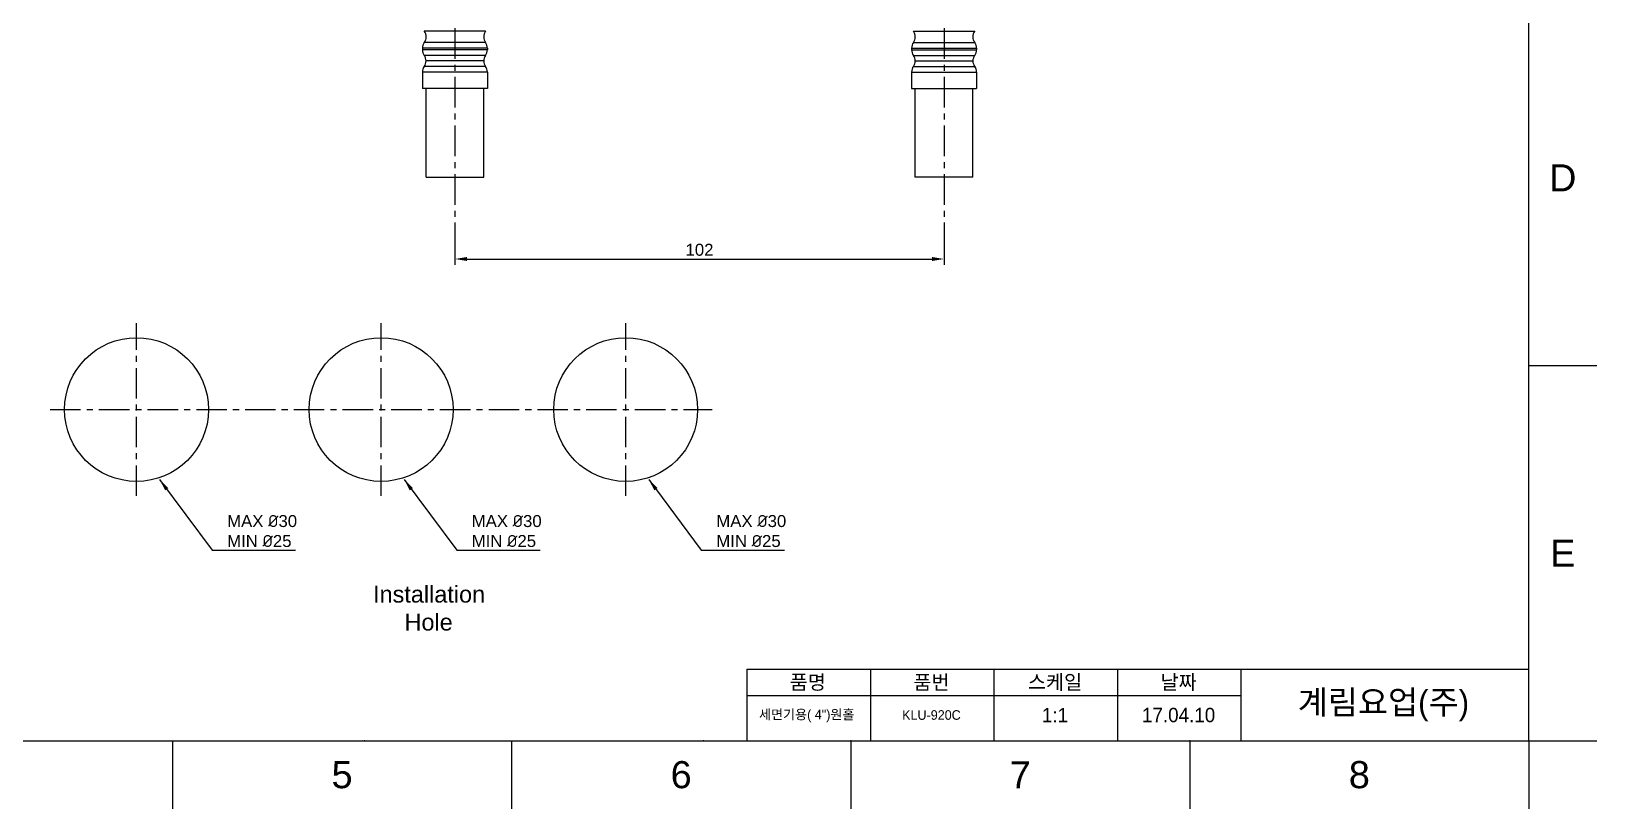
# Model space of a CAD drawing. Header units: millimetres. Extents: x 601 to 1195, y -13 to 407.
# Drawn here: x 868.6 to 1195, y -13.3 to 149 of the extents above; entities that cross this region are included whole.
import ezdxf

# ---------------------------------------------------------------- set-up
doc = ezdxf.new("R2010")
doc.units = ezdxf.units.MM
doc.header["$LTSCALE"] = 0.1
doc.linetypes.add('CENTERX2', pattern=[101.6, 63.5, -12.7, 12.7, -12.7])
for name, color, linetype in [('02___PRT_ALL_AXES', 7, 'Continuous'), ('CENTER', 1, 'CENTERX2'), ('DIM', 3, 'Continuous'), ('FORM', 7, 'Continuous'), ('TEXT', 2, 'Continuous')]:
    doc.layers.add(name, color=color, linetype=linetype)
doc.styles.get("Standard").update_dxf_attribs({"font": 'arial.ttf'})
doc.dimstyles.new('ISO-25', dxfattribs={"dimtxt": 2.5, "dimasz": 2.5, "dimexe": 1.25, "dimexo": 0.625, "dimtad": 1, "dimtxsty": 'Standard', "dimcen": 2.5, "dimadec": 0, "dimazin": 0, "dimtfac": 1, "dimtmove": 0, "dimatfit": 3, "dimfxl": 0, "dimarcsym": 0})

# ---------------------------------------------------------------- blocks, each defined once
blk = doc.blocks.new('*D19')
at = {"layer": 'Defpoints', "color": 0}
for p in [(956.92, 109.68), (1058.92, 109.68), (1058.92, 101.44)]:
    blk.add_point(p, dxfattribs=at)
at = {"layer": 'DIM', "color": 0, "lineweight": -2}
for p, q in [((956.92, 109.05), (956.92, 100.19)), ((1058.92, 109.05), (1058.92, 100.19)), ((959.42, 101.44), (1056.42, 101.44))]:
    blk.add_line(p, q, dxfattribs=at)
at = {"layer": 'DIM', "color": 0}
for points in [[(959.42, 101.86), (959.42, 101.03), (956.92, 101.44)], [(1056.42, 101.86), (1056.42, 101.03), (1058.92, 101.44)]]:
    blk.add_solid(points, dxfattribs=at)
at = {"layer": 'DIM', "color": 0, "insert": (1007.92, 103.35), "char_height": 2.5, "attachment_point": 5}
blk.add_mtext('102', dxfattribs=at)

msp = doc.modelspace()

# ---------------------------------------------------------------- linework, layer by layer
for p, q in [((1180.867, 0.869), (1180.867, 392.586)), ((1180.867, 79.213), (1195.008, 79.213)), ((615.21, 0.869), (1180.867, 0.869)), ((898.039, 0.869), (898.039, -13.272)), ((968.746, 0.869), (968.746, -13.272)), ((1039.453, 0.869), (1039.453, -13.272)), ((1110.16, 0.869), (1110.16, -13.272)), ((1180.867, 0.869), (1195.008, 0.869)), ((1180.867, 0.869), (1180.867, -13.272))]:
    msp.add_line(p, q)
at = {"color": 7, "linetype": 'Continuous'}
for p, q in [((963.306, 148.961), (950.538, 148.961)), ((1052.538, 148.961), (1065.306, 148.961)), ((963.69, 145.438), (950.154, 145.438)), ((950.154, 145.438), (950.154, 145.113)), ((963.69, 145.113), (950.154, 145.113)), ((963.306, 146.606), (950.538, 146.606)), ((963.306, 143.926), (950.538, 143.926)), ((963.69, 145.438), (963.69, 145.113)), ((1052.154, 145.438), (1065.69, 145.438)), ((1052.154, 145.438), (1052.154, 145.113)), ((1052.154, 145.113), (1065.69, 145.113)), ((1052.538, 146.606), (1065.306, 146.606)), ((1052.538, 143.926), (1065.306, 143.926)), ((1065.69, 145.438), (1065.69, 145.113)), ((963.69, 140.459), (950.154, 140.459)), ((950.154, 140.459), (950.154, 137.036)), ((963.306, 141.647), (950.538, 141.647)), ((962.922, 142.786), (950.921, 142.786)), ((963.69, 140.459), (963.69, 137.036)), ((1052.154, 140.459), (1065.69, 140.459)), ((1052.154, 140.459), (1052.154, 137.036)), ((1052.538, 141.647), (1065.306, 141.647)), ((1052.921, 142.786), (1064.922, 142.786)), ((1065.69, 140.459), (1065.69, 137.036)), ((963.69, 137.036), (950.154, 137.036)), ((1052.154, 137.036), (1065.69, 137.036))]:
    msp.add_line(p, q, dxfattribs=at)
for centre in [(890.532, 70.025), (941.532, 70.025), (992.532, 70.025)]:
    msp.add_circle(centre, 15)
for centre, start, end in [((948.924, 147.784), 323.87348, 36.12652), ((964.919, 147.784), 143.87348, 216.12652), ((1050.924, 147.784), 323.87348, 36.12652), ((1066.919, 147.784), 143.87348, 216.12652), ((952.151, 145.428), 143.87348, 179.73072), ((952.151, 145.104), 179.73072, 216.12652), ((948.924, 142.748), 1.09059, 36.12652), ((964.919, 142.748), 143.87348, 178.90941), ((961.692, 145.428), 0.26928, 36.12652), ((961.692, 145.104), 323.87348, 0.26928), ((1054.151, 145.428), 143.87348, 179.73072), ((1054.151, 145.104), 179.73072, 216.12652), ((1050.924, 142.748), 1.09059, 36.12652), ((1066.919, 142.748), 143.87348, 178.90941), ((1063.692, 145.428), 0.26928, 36.12652), ((1063.692, 145.104), 323.87348, 0.26928), ((952.151, 140.469), 143.87348, 180.26928), ((948.924, 142.824), 323.87348, 358.90941), ((964.919, 142.824), 181.09059, 216.12652), ((961.692, 140.469), 359.73072, 36.12652), ((1054.151, 140.469), 143.87348, 180.26928), ((1050.924, 142.824), 323.87348, 358.90941), ((1066.919, 142.824), 181.09059, 216.12652), ((1063.692, 140.469), 359.73072, 36.12652)]:
    msp.add_arc(centre, 1.998, start, end, dxfattribs=at)
for p in [(1180.867, 79.213), (938.039, 0.869), (1008.746, 0.869), (1039.453, 0.869), (1110.16, 0.869)]:
    msp.add_point(p)
at = {"layer": '02___PRT_ALL_AXES', "color": 7, "linetype": 'Continuous'}
for p, q in [((950.922, 118.52), (950.922, 137.036)), ((962.922, 118.52), (962.922, 137.036)), ((1052.922, 118.52), (1052.922, 137.036)), ((1064.922, 118.52), (1064.922, 137.036)), ((950.922, 118.52), (962.922, 118.52)), ((1064.922, 118.52), (1052.922, 118.52))]:
    msp.add_line(p, q, dxfattribs=at)
at = {"layer": 'CENTER'}
for p, q in [((956.922, 210.551), (956.922, 109.675)), ((1058.922, 210.551), (1058.922, 109.675)), ((890.532, 52.025), (890.532, 88.025)), ((941.532, 52.025), (941.532, 88.025)), ((992.532, 52.025), (992.532, 88.025)), ((872.532, 70.025), (1010.532, 70.025))]:
    msp.add_line(p, q, dxfattribs=at)
at = {"layer": 'FORM'}
for p, q in [((1017.788, 15.869), (1180.867, 15.869)), ((1017.788, 15.869), (1017.788, 0.869)), ((1043.558, 15.869), (1043.558, 0.869)), ((1069.327, 15.869), (1069.327, 0.869)), ((1095.097, 15.869), (1095.097, 0.869)), ((1120.867, 0.869), (1120.867, 15.869)), ((1120.867, 0.869), (1120.867, 15.869)), ((1017.788, 10.369), (1120.867, 10.369))]:
    msp.add_line(p, q, dxfattribs=at)

# ---------------------------------------------------------------- texts
at = {"char_height": 5.657, "attachment_point": 5}
for s, width, insert in [('D', 10, (1187.937, 118.384)), ('E', 10, (1187.937, 40.041)), ('6', 50, (1004.099, -6.202)), ('8', 50, (1145.513, -6.202)), ('5', 50, (933.392, -6.202)), ('7', 50, (1074.806, -6.202))]:
    msp.add_mtext_dynamic_manual_height_columns(s, width=width, gutter_width=12.5, heights=[0], dxfattribs=dict(at, insert=insert))
at = {"layer": 'DIM', "char_height": 2.5, "attachment_point": 7}
for insert in [(909.427, 41.306), (960.427, 41.306), (1011.427, 41.306)]:
    msp.add_mtext('MAX {\\fISOCPEUR|b0|i0|c0|p34;%%C}30\\PMIN {\\fISOCPEUR|b0|i0|c0|p34;%%C}25', dxfattribs=dict(at, insert=insert))
at = {"layer": 'TEXT', "insert": (937.083, 33.242), "char_height": 3.5, "attachment_point": 1}
msp.add_mtext_dynamic_manual_height_columns('{\\W2.03891; }Installation \\P{\\W6.86844; }Hole', width=28.12245, gutter_width=12.5, heights=[0], dxfattribs=at)
at = {"layer": 'TEXT', "linetype": 'CENTERX2', "attachment_point": 5}
for s, insert, char_height in [('{\\fHYGothic-Medium|b0|i0|c129|p18;품명}', (1030.519, 12.974), 3), ('{\\fHYGothic-Medium|b0|i0|c129|p18;품번}', (1056.289, 12.974), 3), ('{\\fHYGothic-Medium|b0|i0|c129|p18;스케일}', (1082.058, 12.974), 3), ('{\\fHYGothic-Medium|b0|i0|c129|p18;날짜}', (1107.828, 12.974), 3), ('{\\fHYGothic-Medium|b0|i0|c129|p18;계림요업(주)}', (1150.541, 8.199), 5), ('{\\fHYGothic-Medium|b0|i0|c129|p18;세면기용( 4")원홀}', (1030.285, 6.087), 2), ('{\\fHYGothic-Medium|b0|i0|c129|p18;KLU-920C}', (1056.289, 6.271), 2), ('{\\fHYGothic-Medium|b0|i0|c129|p18;1:1}', (1082.058, 6.263), 3), ('{\\fHYGothic-Medium|b0|i0|c129|p18;17.04.10}', (1107.828, 6.263), 3)]:
    msp.add_mtext_dynamic_manual_height_columns(s, width=60, gutter_width=12.5, heights=[0], dxfattribs=dict(at, insert=insert, char_height=char_height))

# ---------------------------------------------------------------- dimensions: what is measured, and where the dimension line sits
at = {"layer": 'DIM'}
dim = msp.add_linear_dim(base=(1058.922, 101.444), p1=(956.922, 109.675), p2=(1058.922, 109.675), dimstyle='ISO-25', dxfattribs=at)
dim.commit()
dim.dimension.update_dxf_attribs({"geometry": '*D19', "text_midpoint": (1007.922, 103.345)})

# ---------------------------------------------------------------- leaders
at = {"layer": 'DIM', "annotation_type": 0, "has_hookline": 1, "hookline_direction": 0, "text_width": 14.247}
for points in [[(895.348, 55.41), (906.302, 40.681), (908.802, 40.681)], [(946.348, 55.41), (957.302, 40.681), (959.802, 40.681)], [(997.348, 55.41), (1008.302, 40.681), (1010.802, 40.681)]]:
    msp.add_leader(points, dimstyle='ISO-25', dxfattribs=at)

doc.saveas('drawing.dxf')
